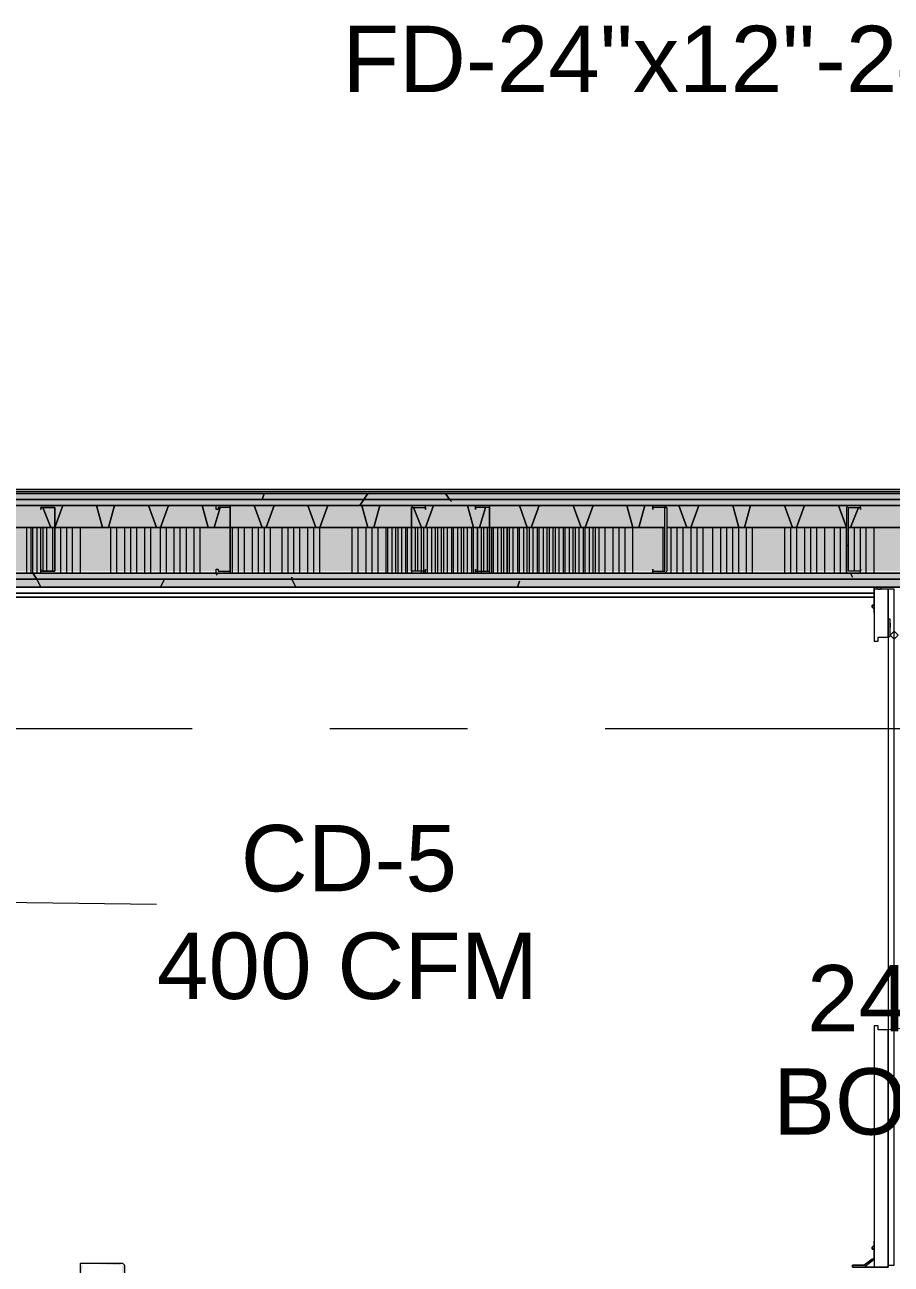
# Model space of a CAD drawing. Header units: metres. Extents: x 29 to 268, y -7 to 151.
# Drawn here: x 70.209 to 72.201, y 32.778 to 35.627 of the extents above; entities that cross this region are included whole.
import ezdxf

# ---------------------------------------------------------------- set-up
doc = ezdxf.new("R2010")
doc.units = ezdxf.units.M
doc.layers.add('HVAC - Ductos', color=5, linetype='Continuous', lineweight=50)
doc.layers.add('PDF2_Geometry', color=7, linetype='Continuous', true_color=0xaaaaaa)
doc.layers.add('PDF2_Solid Fills', color=7, linetype='Continuous', true_color=0xffffff)
doc.layers.add('PDF2_Text', color=7, linetype='Continuous')
doc.styles.add('PDF Helvetica', font='')
doc.styles.get('PDF Helvetica').set_extended_font_data('Helvetica')

msp = doc.modelspace()

# ---------------------------------------------------------------- hatches: boundary and pattern name
at = {"layer": 'PDF2_Solid Fills', "lineweight": 0, "transparency": 33554559}
h = msp.add_hatch(color=256, dxfattribs=at)
h.paths.add_polyline_path([(65.5709, 34.5359), (65.5709, 34.5496), (65.4059, 34.5496), (65.4059, 34.5359)])
h.paths.add_polyline_path([(74.5497, 34.5359), (74.5497, 34.5496), (73.7568, 34.5496), (73.7568, 34.5359)])
h.paths.add_polyline_path([(73.0326, 34.5359), (73.0326, 34.5496), (66.0659, 34.5496), (66.0659, 34.5359)])
h = msp.add_hatch(color=256, dxfattribs=at)
h.paths.add_polyline_path([(65.5709, 34.5359), (65.5709, 34.5496), (65.4059, 34.5496), (65.4059, 34.5359)])
h.paths.add_polyline_path([(74.5497, 34.5359), (74.5497, 34.5496), (73.7568, 34.5496), (73.7568, 34.5359)])
h.paths.add_polyline_path([(73.0326, 34.5359), (73.0326, 34.5496), (66.0659, 34.5496), (66.0659, 34.5359)])
h = msp.add_hatch(color=256, dxfattribs=at)
h.paths.add_polyline_path([(65.5709, 34.5221), (65.5709, 34.5359), (65.4059, 34.5359), (65.4059, 34.5221)])
h.paths.add_polyline_path([(73.7568, 34.5359), (73.7568, 34.5221), (74.5681, 34.5221), (74.5681, 34.5359)])
h.paths.add_polyline_path([(66.0659, 34.5359), (66.0659, 34.5221), (73.0326, 34.5221), (73.0326, 34.5359)])
h = msp.add_hatch(color=256, dxfattribs=at)
h.paths.add_polyline_path([(65.5709, 34.5221), (65.5709, 34.5359), (65.4059, 34.5359), (65.4059, 34.5221)])
h.paths.add_polyline_path([(73.7568, 34.5359), (73.7568, 34.5221), (74.5497, 34.5221), (74.5497, 34.5359)])
h.paths.add_polyline_path([(66.0659, 34.5359), (66.0659, 34.5221), (73.0326, 34.5221), (73.0326, 34.5359)])
h = msp.add_hatch(color=256, dxfattribs=at)
h.paths.add_polyline_path([(65.5709, 34.4717), (65.5709, 34.5221), (65.4059, 34.5221), (65.4059, 34.4717)])
h.paths.add_polyline_path([(73.7568, 34.5221), (73.7568, 34.4717), (74.5818, 34.4717), (74.5818, 34.5221)])
h.paths.add_polyline_path([(66.0659, 34.5221), (66.0659, 34.4717), (73.0326, 34.4717), (73.0326, 34.5221)])
h = msp.add_hatch(color=256, dxfattribs=at)
h.paths.add_polyline_path([(65.5709, 34.4717), (65.5709, 34.5221), (65.4059, 34.5221), (65.4059, 34.4717)])
h.paths.add_polyline_path([(73.7568, 34.5221), (73.7568, 34.4717), (74.5497, 34.4717), (74.5497, 34.5221)])
h.paths.add_polyline_path([(66.0659, 34.5221), (66.0659, 34.4717), (73.0326, 34.4717), (73.0326, 34.5221)])
h = msp.add_hatch(color=256, dxfattribs=at)
h.paths.add_polyline_path([(70.6814, 34.5175), (70.6814, 34.5221), (70.6539, 34.5221)])
h.paths.add_polyline_path([(70.6814, 34.3663), (70.6814, 34.3709), (70.6493, 34.3709)])
h = msp.add_hatch(color=256, dxfattribs=at)
h.paths.add_polyline_path([(70.6814, 34.5175), (70.6814, 34.5221), (70.6539, 34.5221)])
h.paths.add_polyline_path([(70.6814, 34.3663), (70.6814, 34.3709), (70.6493, 34.3709)])
h = msp.add_hatch(color=256, dxfattribs=at)
h.paths.add_polyline_path([(71.2451, 34.5221), (71.2772, 34.5175), (71.2772, 34.5221)])
h.paths.add_polyline_path([(71.2772, 34.3709), (71.2451, 34.3709), (71.2772, 34.3663)])
h = msp.add_hatch(color=256, dxfattribs=at)
h.paths.add_polyline_path([(71.2451, 34.5221), (71.2772, 34.5175), (71.2772, 34.5221)])
h.paths.add_polyline_path([(71.2772, 34.3709), (71.2451, 34.3709), (71.2772, 34.3663)])
h = msp.add_hatch(color=256, dxfattribs=at)
h.paths.add_polyline_path([(71.653, 34.5221), (71.6806, 34.5175), (71.6806, 34.5221)])
h.paths.add_polyline_path([(71.6806, 34.3709), (71.653, 34.3709), (71.6806, 34.3663)])
h = msp.add_hatch(color=256, dxfattribs=at)
h.paths.add_polyline_path([(71.653, 34.5221), (71.6806, 34.5175), (71.6806, 34.5221)])
h.paths.add_polyline_path([(71.6806, 34.3709), (71.653, 34.3709), (71.6806, 34.3663)])
h = msp.add_hatch(color=256, dxfattribs=at)
h.paths.add_polyline_path([(65.5709, 34.3663), (65.5709, 34.4717), (65.4059, 34.4717), (65.4059, 34.3663)])
h.paths.add_polyline_path([(74.536, 34.3709), (74.5818, 34.3709), (74.5818, 34.4717), (73.7568, 34.4717), (73.7568, 34.3663)])
h.paths.add_polyline_path([(73.0326, 34.3709), (73.0326, 34.4717), (66.0659, 34.4717), (66.0659, 34.3709), (72.2443, 34.3709), (72.5056, 34.3663), (72.5056, 34.3709)])
h = msp.add_hatch(color=256, dxfattribs=at)
h.paths.add_polyline_path([(65.5709, 34.3663), (65.5709, 34.4717), (65.4059, 34.4717), (65.4059, 34.3663)])
h.paths.add_polyline_path([(74.5497, 34.3709), (74.5497, 34.4717), (73.7568, 34.4717), (73.7568, 34.3663), (74.1327, 34.3709)])
h.paths.add_polyline_path([(73.0326, 34.3709), (73.0326, 34.4717), (66.0659, 34.4717), (66.0659, 34.3709), (72.2443, 34.3709), (72.5056, 34.3663), (72.5056, 34.3709)])
h = msp.add_hatch(color=256, dxfattribs=at)
h.paths.add_polyline_path([(65.5709, 34.3525), (65.5709, 34.3663), (65.4059, 34.3663), (65.4059, 34.3525)])
h.paths.add_polyline_path([(73.7568, 34.3663), (73.7568, 34.3525), (74.5681, 34.3525), (74.5681, 34.3663)])
h.paths.add_polyline_path([(66.0659, 34.3663), (66.0659, 34.3525), (73.0326, 34.3525), (73.0326, 34.3663)])
h = msp.add_hatch(color=256, dxfattribs=at)
h.paths.add_polyline_path([(65.5709, 34.3525), (65.5709, 34.3663), (65.4059, 34.3663), (65.4059, 34.3525)])
h.paths.add_polyline_path([(73.7568, 34.3663), (73.7568, 34.3525), (74.5497, 34.3525), (74.5497, 34.3663)])
h.paths.add_polyline_path([(66.0659, 34.3663), (66.0659, 34.3525), (73.0326, 34.3525), (73.0326, 34.3663)])
h = msp.add_hatch(color=256, dxfattribs=at)
h.paths.add_polyline_path([(65.5709, 34.3388), (65.5709, 34.3525), (65.4059, 34.3525), (65.4059, 34.3388)])
h.paths.add_polyline_path([(74.5497, 34.3342), (74.5497, 34.3525), (73.7568, 34.3525), (73.7568, 34.3342)])
h.paths.add_polyline_path([(73.0326, 34.3342), (73.0326, 34.3525), (66.0659, 34.3525), (66.0659, 34.3342)])
h = msp.add_hatch(color=256, dxfattribs=at)
h.paths.add_polyline_path([(65.5709, 34.3342), (65.5709, 34.3525), (65.4059, 34.3525), (65.4059, 34.3388), (65.4426, 34.3388)])
h.paths.add_polyline_path([(74.5497, 34.3342), (74.5497, 34.3525), (73.7568, 34.3525), (73.7568, 34.3342)])
h.paths.add_polyline_path([(73.0326, 34.3342), (73.0326, 34.3525), (66.0659, 34.3525), (66.0659, 34.3342)])
h = msp.add_hatch(color=256, dxfattribs=at)
h.paths.add_polyline_path([(70.4338, 32.7758), (70.4338, 32.7391), (70.4384, 32.7758)])
h.paths.add_polyline_path([(70.3422, 32.7345), (70.4283, 32.73), (70.4293, 32.73), (70.4293, 32.7345)])
h.paths.add_polyline_path([(70.4293, 32.7758), (70.4293, 32.7804), (70.3422, 32.7804)])
h.paths.add_polyline_path([(70.3422, 32.7758), (70.3376, 32.7758), (70.3376, 32.7391)])

# ---------------------------------------------------------------- linework, layer by layer
at = {"layer": 'HVAC - Ductos', "lineweight": 0}
msp.add_lwpolyline([(70.1543, 33.61), (70.5118, 33.6054)], dxfattribs=at)
at = {"layer": 'PDF2_Geometry', "lineweight": 0}
for points in [[(78.2256, 34.5541), (74.5497, 34.5541), (74.5497, 34.5587), (65.4059, 34.5587), (64.2463, 34.5587)], [(87.3511, 34.5359), (87.3511, 34.5541), (87.3511, 34.5496), (87.3511, 34.5359), (86.6819, 34.5359), (86.6819, 34.5129), (86.6819, 34.5359), (78.8535, 34.5359), (86.6819, 34.5359), (86.6819, 34.5496), (78.2256, 34.5496), (78.2256, 34.5541), (78.8856, 34.5541), (78.8856, 34.5587), (78.2256, 34.5587), (74.5497, 34.5587), (65.4059, 34.5587), (65.4059, 34.5541), (74.5497, 34.5541), (74.5497, 34.5221), (74.5497, 34.5541), (65.4059, 34.5541), (64.2463, 34.5541)], [(75.0951, 34.5359), (75.0951, 34.5496), (74.5818, 34.5496), (74.5681, 34.5496), (74.5497, 34.5496), (73.7568, 34.5496), (73.0326, 34.5496), (66.0659, 34.5496), (66.0659, 34.5359), (65.5709, 34.5359), (65.4059, 34.5359), (63.6642, 34.5359), (63.6642, 34.5221), (63.6642, 34.3342), (63.6642, 33.7429), (63.678, 33.7429), (63.678, 33.9217)], [(74.5497, 32.9041), (74.5497, 34.3204), (74.5497, 34.3342), (73.7568, 34.3342), (73.0326, 34.3342), (66.0659, 34.3342), (65.5709, 34.3342), (65.5709, 34.5541), (66.0659, 34.5541)], [(66.0659, 34.4717), (66.2172, 34.4717), (66.6205, 34.4717), (66.2172, 34.4717), (66.0659, 34.4717), (66.0659, 34.5221), (73.0326, 34.5221), (73.0326, 34.4717), (72.9135, 34.4717), (72.5056, 34.4717), (72.1022, 34.4717), (72.5056, 34.4717), (72.9135, 34.4717), (73.0326, 34.4717), (73.7568, 34.4717), (73.7568, 34.5221), (73.0326, 34.5221), (73.0326, 34.5359), (73.0326, 34.5496), (73.7568, 34.5496), (73.7568, 34.5359), (73.0326, 34.5359)], [(74.5497, 34.5359), (73.7568, 34.5359), (73.0326, 34.5359), (66.0659, 34.5359)], [(65.5709, 34.3663), (65.5709, 34.3525), (66.0659, 34.3525), (73.0326, 34.3525), (73.7568, 34.3525), (74.5497, 34.3525), (74.5497, 34.3342), (73.7568, 34.3342), (73.7568, 34.3525), (73.7568, 34.3663), (73.7568, 34.4717), (73.0326, 34.4717), (73.0326, 34.5221), (66.0659, 34.5221), (65.5709, 34.5221)], [(70.246, 34.5129), (70.246, 34.5129)], [(70.6814, 34.5175), (70.6814, 34.5175)], [(70.6814, 34.5175), (70.6814, 34.5175)], [(71.2451, 34.5129), (71.2451, 34.5129)], [(71.2451, 34.5129), (71.2451, 34.5129)], [(71.2772, 34.5175), (71.2772, 34.5175)], [(71.2772, 34.5175), (71.2772, 34.5175)], [(71.653, 34.5129), (71.653, 34.5129)], [(71.653, 34.5129), (71.653, 34.5129)], [(71.6806, 34.5175), (71.6806, 34.5175)], [(71.6806, 34.5175), (71.6806, 34.5175)], [(72.1022, 34.4717), (72.5056, 34.4717), (72.9135, 34.4717), (73.0326, 34.4717), (73.0326, 34.3663), (66.0659, 34.3663), (65.5709, 34.3663), (65.4059, 34.3663), (63.8338, 34.3663), (63.7834, 34.3663), (63.8338, 34.3663), (63.8338, 34.3525), (63.8338, 34.3342), (63.8338, 33.7429), (63.8338, 27.3674)], [(66.6205, 34.4717), (66.2172, 34.4717), (66.0659, 34.4717), (66.0659, 34.3663), (73.0326, 34.3663), (73.7568, 34.3663), (73.7568, 34.3525), (74.5497, 34.3525), (74.5497, 34.3663), (73.7568, 34.3663), (73.0326, 34.3663), (73.0326, 34.4717)], [(71.6806, 34.4717), (71.2772, 34.4717), (71.0984, 34.4717), (70.6814, 34.4717), (70.278, 34.4717), (69.8701, 34.4717), (69.4668, 34.4717)], [(70.2138, 34.3663), (70.2138, 34.4717)], [(70.223, 34.4717), (70.223, 34.3663)], [(70.2276, 34.3663), (70.2276, 34.4717)], [(70.2368, 34.4717), (70.2368, 34.3663)], [(70.246, 34.3663), (70.246, 34.4717)], [(70.2506, 34.4717), (70.2506, 34.3709)], [(70.2597, 34.3709), (70.2597, 34.4717)], [(70.2734, 34.3709), (70.2734, 34.4717)], [(70.2918, 34.3663), (70.2918, 34.4717)], [(70.3056, 34.3663), (70.3056, 34.4717)], [(70.3193, 34.3663), (70.3193, 34.4717)], [(70.3376, 34.3663), (70.3376, 34.4717)], [(70.4064, 34.4717), (70.4064, 34.3663)], [(70.4201, 34.4717), (70.4201, 34.3663)], [(70.4384, 34.4717), (70.4384, 34.3663)], [(70.4522, 34.4717), (70.4522, 34.3663)], [(70.466, 34.4717), (70.466, 34.3663)], [(70.4843, 34.4717), (70.4843, 34.3663)], [(70.498, 34.4717), (70.498, 34.3663)], [(70.521, 34.3663), (70.521, 34.4717)], [(70.5347, 34.3663), (70.5347, 34.4717)], [(70.553, 34.3663), (70.553, 34.4717)], [(70.5668, 34.3663), (70.5668, 34.4717)], [(70.5806, 34.3663), (70.5806, 34.4717)], [(70.5989, 34.3663), (70.5989, 34.4717)], [(70.6126, 34.3663), (70.6126, 34.4717)], [(70.686, 34.4717), (70.686, 34.3663)], [(70.6997, 34.4717), (70.6997, 34.3663)], [(70.7134, 34.4717), (70.7134, 34.3663)], [(70.7318, 34.4717), (70.7318, 34.3663)], [(70.7456, 34.4717), (70.7456, 34.3663)], [(70.7593, 34.4717), (70.7593, 34.3663)], [(70.773, 34.4717), (70.773, 34.3663)], [(70.8006, 34.3663), (70.8006, 34.4717)], [(70.8143, 34.3663), (70.8143, 34.4717)], [(70.828, 34.3663), (70.828, 34.4717)], [(70.8418, 34.3663), (70.8418, 34.4717)], [(70.8601, 34.3663), (70.8601, 34.4717)], [(70.8739, 34.3663), (70.8739, 34.4717)], [(70.8876, 34.3663), (70.8876, 34.4717)], [(70.961, 34.4717), (70.961, 34.3663)], [(70.9747, 34.4717), (70.9747, 34.3663)], [(70.993, 34.4717), (70.993, 34.3663)], [(71.0068, 34.4717), (71.0068, 34.3663)], [(71.0206, 34.4717), (71.0206, 34.3663)], [(71.0389, 34.4717), (71.0389, 34.3663)], [(71.0434, 34.3663), (71.0434, 34.4717)], [(71.0526, 34.4717), (71.0526, 34.3663)], [(71.0618, 34.3663), (71.0618, 34.4717)], [(71.0664, 34.4717), (71.0664, 34.3663)], [(71.0756, 34.3663), (71.0756, 34.4717)], [(71.0847, 34.4717), (71.0847, 34.3663)], [(71.0893, 34.3663), (71.0893, 34.4717)], [(71.0984, 34.4717), (71.0984, 34.3663)], [(71.1076, 34.3709), (71.1076, 34.4717)], [(71.1122, 34.4717), (71.1122, 34.3709)], [(71.1214, 34.3663), (71.1214, 34.4717)], [(71.126, 34.4717), (71.126, 34.3663)], [(71.1351, 34.3663), (71.1351, 34.4717)], [(71.1443, 34.4717), (71.1443, 34.3663)], [(71.1534, 34.3663), (71.1534, 34.4717)], [(71.158, 34.4717), (71.158, 34.3663)], [(71.1672, 34.3663), (71.1672, 34.4717)], [(71.1718, 34.4717), (71.1718, 34.3663)], [(71.181, 34.3663), (71.181, 34.4717)], [(71.1902, 34.4717), (71.1902, 34.3663)], [(71.1947, 34.3663), (71.1947, 34.4717)], [(71.2039, 34.4717), (71.2039, 34.3663)], [(71.213, 34.3663), (71.213, 34.4717)], [(71.2176, 34.4717), (71.2176, 34.3663)], [(71.2268, 34.3663), (71.2268, 34.4717)], [(71.236, 34.4717), (71.236, 34.3663)], [(71.2405, 34.3663), (71.2405, 34.4717)], [(71.2589, 34.3663), (71.2589, 34.4717)], [(71.2634, 34.4717), (71.2634, 34.3709)], [(71.2726, 34.3709), (71.2726, 34.4717)], [(71.2818, 34.4717), (71.2818, 34.3663)], [(71.2864, 34.3663), (71.2864, 34.4717)], [(71.2956, 34.4717), (71.2956, 34.3663)], [(71.3047, 34.3663), (71.3047, 34.4717)], [(71.3093, 34.4717), (71.3093, 34.3663)], [(71.323, 34.4717), (71.323, 34.3663)], [(71.3322, 34.3663), (71.3322, 34.4717)], [(71.3414, 34.4717), (71.3414, 34.3663)], [(71.346, 34.3663), (71.346, 34.4717)], [(71.3552, 34.4717), (71.3552, 34.3663)], [(71.3643, 34.3663), (71.3643, 34.4717)], [(71.3689, 34.4717), (71.3689, 34.3663)], [(71.378, 34.3663), (71.378, 34.4717)], [(71.3872, 34.4717), (71.3872, 34.3663)], [(71.3918, 34.3663), (71.3918, 34.4717)], [(71.401, 34.4717), (71.401, 34.3663)], [(71.4101, 34.3663), (71.4101, 34.4717)], [(71.4147, 34.4717), (71.4147, 34.3663)], [(71.4239, 34.3663), (71.4239, 34.4717)], [(71.4284, 34.4717), (71.4284, 34.3663)], [(71.4376, 34.3663), (71.4376, 34.4717)], [(71.4468, 34.4717), (71.4468, 34.3663)], [(71.4514, 34.3663), (71.4514, 34.4717)], [(71.4606, 34.4717), (71.4606, 34.3663)], [(71.4697, 34.3663), (71.4697, 34.4717)], [(71.4743, 34.4717), (71.4743, 34.3663)], [(71.4834, 34.3663), (71.4834, 34.4717)], [(71.4926, 34.4717), (71.4926, 34.3663)], [(71.4972, 34.3663), (71.4972, 34.4717)], [(71.5064, 34.4717), (71.5064, 34.3663)], [(71.5155, 34.3663), (71.5155, 34.4717)], [(71.5201, 34.4717), (71.5201, 34.3663)], [(71.5293, 34.3663), (71.5293, 34.4717)], [(71.543, 34.3663), (71.543, 34.4717)], [(71.5614, 34.3663), (71.5614, 34.4717)], [(71.5752, 34.3663), (71.5752, 34.4717)], [(71.5889, 34.3663), (71.5889, 34.4717)], [(71.6072, 34.3663), (71.6072, 34.4717)], [(71.676, 34.4717), (71.676, 34.3709)], [(72.0976, 34.3663), (72.0976, 34.4717), (71.6851, 34.4717), (72.0976, 34.4717), (71.6851, 34.4717)], [(71.6943, 34.4717), (71.6943, 34.3663)], [(71.708, 34.4717), (71.708, 34.3663)], [(71.7218, 34.4717), (71.7218, 34.3663)], [(71.7402, 34.4717), (71.7402, 34.3663)], [(71.7539, 34.4717), (71.7539, 34.3663)], [(71.7676, 34.4717), (71.7676, 34.3663)], [(71.7905, 34.3663), (71.7905, 34.4717)], [(71.8089, 34.3663), (71.8089, 34.4717)], [(71.8226, 34.3663), (71.8226, 34.4717)], [(71.8364, 34.3663), (71.8364, 34.4717)], [(71.8502, 34.3663), (71.8502, 34.4717)], [(71.8685, 34.3663), (71.8685, 34.4717)], [(71.8822, 34.3663), (71.8822, 34.4717)], [(71.9556, 34.4717), (71.9556, 34.3663)], [(71.9693, 34.4717), (71.9693, 34.3663)], [(71.983, 34.4717), (71.983, 34.3663)], [(72.0014, 34.4717), (72.0014, 34.3663)], [(72.0152, 34.4717), (72.0152, 34.3663)], [(72.0289, 34.4717), (72.0289, 34.3663)], [(72.0472, 34.4717), (72.0472, 34.3663)], [(72.0701, 34.3663), (72.0701, 34.4717)], [(72.0839, 34.3663), (72.0839, 34.4717)], [(72.116, 34.3709), (72.116, 34.4717)], [(72.1298, 34.3709), (72.1298, 34.4717)], [(72.1435, 34.3663), (72.1435, 34.4717)], [(72.1618, 34.3663), (72.1618, 34.4717)], [(70.246, 34.3754), (70.246, 34.3754)], [(70.6814, 34.3709), (70.6814, 34.3709)], [(70.6814, 34.3709), (70.6814, 34.3709)], [(71.2451, 34.3754), (71.2451, 34.3754)], [(71.2451, 34.3754), (71.2451, 34.3754)], [(71.2772, 34.3709), (71.2772, 34.3709)], [(71.2772, 34.3709), (71.2772, 34.3709)], [(71.653, 34.3754), (71.653, 34.3754)], [(71.653, 34.3754), (71.653, 34.3754)], [(71.6806, 34.3709), (71.6806, 34.3709)], [(71.6806, 34.3709), (71.6806, 34.3709)], [(73.0326, 34.3342), (66.0659, 34.3342), (73.0326, 34.3342)], [(72.1618, 34.3342), (72.1618, 34.2745)], [(72.1618, 34.3296), (72.1618, 34.3342), (72.1664, 34.3342), (72.203, 34.3342), (72.2214, 34.3342)], [(72.171, 34.3296), (72.1756, 34.3296), (72.171, 34.3296)], [(72.171, 34.3296), (72.1756, 34.3296), (72.171, 34.3296)], [(72.1618, 34.3204), (65.9972, 34.3204)], [(72.1618, 34.3204), (65.9972, 34.3204)], [(72.1618, 34.3204), (65.9972, 34.3204)], [(72.1618, 34.3204), (65.9972, 34.3204)], [(72.1618, 34.3204), (66.0018, 34.3204)], [(72.1618, 34.3204), (66.0018, 34.3204)], [(72.1618, 34.3204), (66.0018, 34.3204)], [(72.1618, 34.3204), (66.0018, 34.3204)], [(66.0018, 34.3204), (72.1618, 34.3204)], [(66.0018, 34.3204), (72.1618, 34.3204)], [(72.1939, 34.3158), (72.1939, 34.2745)], [(72.1572, 34.2929), (72.1572, 34.2883), (72.1572, 34.2929)], [(72.1572, 34.2929), (72.1572, 34.2883), (72.1572, 34.2929)], [(72.1985, 34.2241), (72.1985, 34.2287), (72.1985, 34.2333), (72.1985, 34.2608), (72.1939, 34.2608)], [(72.1985, 34.2517), (72.1985, 34.2471), (72.1985, 34.2425)], [(72.1985, 34.2196), (72.1939, 34.2241), (72.1939, 34.2333)], [(72.1939, 33.3167), (72.1847, 33.3167), (72.3589, 33.335), (72.5285, 33.3808), (72.6843, 33.4633), (72.8264, 33.5733), (72.941, 33.7063), (73.0326, 33.8575), (73.0922, 34.0225), (73.1198, 34.1967)], [(70.5943, 34.0087), (69.3201, 34.0087)], [(71.2268, 34.0087), (70.9106, 34.0087)], [(72.8126, 34.0087), (71.543, 34.0087)], [(72.1618, 33.3258), (72.1618, 33.3213)], [(72.1893, 32.7712), (72.1526, 32.7712), (72.1114, 32.7712), (72.1939, 32.7712), (72.1939, 32.7758), (72.1939, 32.7712), (72.1114, 32.7712), (72.1114, 32.7758), (72.1343, 32.7758), (72.1389, 32.7758), (72.1572, 32.7896), (72.1618, 32.7896), (72.1618, 32.8308)], [(72.1389, 32.7712), (72.1618, 32.7896)], [(72.1572, 32.8171), (72.1572, 32.8125), (72.1572, 32.8171)], [(72.1572, 32.8171), (72.1572, 32.8125), (72.1572, 32.8171)]]:
    msp.add_lwpolyline(points, dxfattribs=at)
for points in [[(66.0659, 34.3342), (73.0326, 34.3342), (73.0326, 34.5541), (66.0659, 34.5541)], [(73.0326, 34.5541), (66.0659, 34.5541), (66.0659, 34.5496), (73.0326, 34.5496)], [(73.0326, 34.5359), (73.0326, 34.5496), (66.0659, 34.5496), (66.0659, 34.5359)], [(73.0326, 34.5221), (73.0326, 34.5359), (66.0659, 34.5359), (66.0659, 34.5221)], [(70.246, 34.5129), (70.246, 34.5175)], [(70.2734, 34.5175), (70.278, 34.5175), (70.278, 34.3709), (70.2734, 34.3709), (70.246, 34.3709), (70.246, 34.3754), (70.246, 34.3709), (70.2734, 34.3709), (70.278, 34.3709), (70.278, 34.5175), (70.2734, 34.5175), (70.246, 34.5175)], [(70.6814, 34.5221), (70.6814, 34.5175), (70.6814, 34.3709), (70.6814, 34.3663), (70.6493, 34.3663), (70.6493, 34.3754), (70.6539, 34.3754), (70.6539, 34.3709), (70.6814, 34.3709), (70.6814, 34.5175), (70.6539, 34.5175), (70.6539, 34.5129), (70.6493, 34.5129), (70.6493, 34.5221)], [(70.6814, 34.5221), (70.6814, 34.5175), (70.6814, 34.3709), (70.6814, 34.3663), (70.6493, 34.3663), (70.6493, 34.3754), (70.6539, 34.3754), (70.6539, 34.3709), (70.6814, 34.3709), (70.6814, 34.5175), (70.6539, 34.5175), (70.6539, 34.5129), (70.6493, 34.5129), (70.6493, 34.5221)], [(71.1306, 34.5221), (71.103, 34.5221), (71.0984, 34.5175), (71.0984, 34.3709), (71.0984, 34.3663), (71.103, 34.3663), (71.1306, 34.3663), (71.1306, 34.3754), (71.1306, 34.3709), (71.103, 34.3709), (71.0984, 34.3709), (71.0984, 34.5175), (71.103, 34.5175), (71.1306, 34.5175), (71.1306, 34.5129)], [(71.1306, 34.5221), (71.103, 34.5221), (71.0984, 34.5175), (71.0984, 34.3709), (71.0984, 34.3663), (71.103, 34.3663), (71.1306, 34.3663), (71.1306, 34.3754), (71.1306, 34.3709), (71.103, 34.3709), (71.0984, 34.3709), (71.0984, 34.5175), (71.103, 34.5175), (71.1306, 34.5175), (71.1306, 34.5129)], [(71.2772, 34.5221), (71.2772, 34.5175), (71.2772, 34.3709), (71.2772, 34.3663), (71.2451, 34.3663), (71.2451, 34.3754), (71.2451, 34.3709), (71.2772, 34.3709), (71.2772, 34.5175), (71.2451, 34.5175), (71.2451, 34.5129), (71.2451, 34.5221)], [(71.2772, 34.5221), (71.2772, 34.5175), (71.2772, 34.3709), (71.2772, 34.3663), (71.2451, 34.3663), (71.2451, 34.3754), (71.2451, 34.3709), (71.2772, 34.3709), (71.2772, 34.5175), (71.2451, 34.5175), (71.2451, 34.5129), (71.2451, 34.5221)], [(71.6806, 34.5221), (71.6806, 34.5175), (71.6851, 34.5175), (71.6851, 34.3709), (71.6806, 34.3663), (71.653, 34.3663), (71.653, 34.3754), (71.653, 34.3709), (71.6806, 34.3709), (71.6806, 34.5175), (71.653, 34.5175), (71.653, 34.5129), (71.653, 34.5221)], [(71.6806, 34.5221), (71.6806, 34.5175), (71.6851, 34.5175), (71.6851, 34.3709), (71.6806, 34.3663), (71.653, 34.3663), (71.653, 34.3754), (71.653, 34.3709), (71.6806, 34.3709), (71.6806, 34.5175), (71.653, 34.5175), (71.653, 34.5129), (71.653, 34.5221)], [(72.1298, 34.5221), (72.1022, 34.5221), (72.0976, 34.5175), (72.0976, 34.3709), (72.0976, 34.3663), (72.1022, 34.3663), (72.1298, 34.3663), (72.1298, 34.3754), (72.1298, 34.3709), (72.1022, 34.3709), (72.1022, 34.5175), (72.1298, 34.5175), (72.1298, 34.5129)], [(72.1298, 34.5221), (72.1022, 34.5221), (72.0976, 34.5175), (72.0976, 34.3709), (72.0976, 34.3663), (72.1022, 34.3663), (72.1298, 34.3663), (72.1298, 34.3754), (72.1298, 34.3709), (72.1022, 34.3709), (72.1022, 34.5175), (72.1298, 34.5175), (72.1298, 34.5129)], [(71.6806, 34.4717), (71.2772, 34.4717), (71.0984, 34.4717), (70.6814, 34.4717), (70.278, 34.4717), (69.8701, 34.4717), (69.4668, 34.4717), (69.8701, 34.4717), (70.278, 34.4717), (70.6814, 34.4717), (71.0984, 34.4717), (71.2772, 34.4717)], [(71.2497, 34.3663), (71.2497, 34.4717)], [(71.3184, 34.4717), (71.3184, 34.3663)], [(73.0326, 34.3525), (73.0326, 34.3663), (66.0659, 34.3663), (66.0659, 34.3525)], [(65.9926, 34.3342), (72.1618, 34.3342)], [(73.0326, 34.3342), (73.0326, 34.3525), (66.0659, 34.3525), (66.0659, 34.3342)], [(72.2443, 34.3342), (72.1618, 34.3342), (72.1618, 34.2745), (72.1618, 34.3296), (72.1618, 34.3342), (72.1664, 34.3342), (72.203, 34.3342)], [(72.1618, 34.2104), (72.171, 34.2104), (72.171, 34.2196), (72.1939, 34.2196), (72.1939, 34.3296), (72.1618, 34.3296)], [(72.1664, 34.3342), (72.171, 34.3296)], [(72.1802, 34.3342), (72.1756, 34.3342), (72.171, 34.3342), (72.1664, 34.3342), (72.171, 34.3342), (72.1756, 34.3342)], [(72.1802, 34.3342), (72.1756, 34.3342), (72.171, 34.3342), (72.1664, 34.3342), (72.171, 34.3342), (72.1756, 34.3342)], [(72.1756, 34.3296), (72.1802, 34.3342)], [(72.2076, 32.7758), (72.2076, 34.3296), (72.1939, 34.3296), (72.1939, 32.7758)], [(65.9972, 34.3204), (72.1618, 34.3204)], [(65.9972, 34.3113), (72.1618, 34.3113)], [(72.1618, 34.3204), (66.0018, 34.3204)], [(72.1618, 34.2929), (72.1572, 34.2929)], [(72.1572, 34.2883), (72.1618, 34.2837)], [(72.1618, 34.2837), (72.1618, 34.2883), (72.1618, 34.2929), (72.1618, 34.2883)], [(72.1618, 34.2837), (72.1618, 34.2883), (72.1618, 34.2929), (72.1618, 34.2883)], [(72.2076, 34.2333), (72.2168, 34.2241), (72.2076, 34.215), (72.1985, 34.2241)], [(72.1618, 33.3258), (72.1618, 32.7712), (72.1847, 32.7712), (72.1939, 32.7712), (72.1939, 33.3167), (72.171, 33.3167), (72.171, 33.3258)], [(72.1389, 32.7712), (72.1618, 32.7896), (72.1618, 32.8308), (72.1618, 32.7896), (72.1572, 32.7896), (72.1389, 32.7758), (72.1343, 32.7758), (72.1114, 32.7758), (72.1114, 32.7712), (72.1343, 32.7712)], [(72.1618, 32.8217), (72.1572, 32.8171)], [(72.1618, 32.8125), (72.1618, 32.8171), (72.1618, 32.8217), (72.1618, 32.8171)], [(72.1618, 32.8125), (72.1618, 32.8171), (72.1618, 32.8217), (72.1618, 32.8171)], [(72.1572, 32.8125), (72.1618, 32.8125)], [(70.3376, 32.7758), (70.3376, 32.7804), (70.3422, 32.7804), (70.4293, 32.7804), (70.4338, 32.7804), (70.4384, 32.7758), (70.4384, 32.7391), (70.4338, 32.7345), (70.4293, 32.7299), (70.3422, 32.7299), (70.3376, 32.7345), (70.3376, 32.7391)]]:
    msp.add_lwpolyline(points, close=True, dxfattribs=at)
at = {"layer": 'PDF2_Geometry', "color": 254, "lineweight": 0, "true_color": 0xeaeaea}
for points in [[(70.7547, 34.5359), (70.7593, 34.5496)], [(70.9793, 34.5221), (70.9884, 34.5359), (70.9976, 34.5496), (70.9884, 34.5359)], [(71.1856, 34.5359), (71.1902, 34.5313), (71.1856, 34.5359), (71.1764, 34.5496)], [(70.2276, 34.3663), (70.2368, 34.3525), (70.246, 34.3342), (70.2368, 34.3525)], [(70.6493, 34.3617), (70.6539, 34.3663)], [(70.8234, 34.3571), (70.8234, 34.3525), (70.8326, 34.3342), (70.8234, 34.3525)], [(72.1068, 34.3663), (72.1114, 34.3571)], [(70.521, 34.3342), (70.5301, 34.3525)], [(71.3414, 34.3342), (71.346, 34.3479)]]:
    msp.add_lwpolyline(points, close=True, dxfattribs=at)
at = {"layer": 'PDF2_Geometry', "color": 254, "lineweight": 0, "true_color": 0xdddddd}
for points in [[(70.2506, 34.5175), (70.2688, 34.4717)], [(70.2964, 34.5221), (70.278, 34.4717)], [(70.3743, 34.5221), (70.388, 34.4717)], [(70.4155, 34.5221), (70.4018, 34.4717)], [(70.4934, 34.5221), (70.5118, 34.4717)], [(70.5393, 34.5221), (70.521, 34.4717)], [(70.6172, 34.5221), (70.631, 34.4717)], [(70.6584, 34.5175), (70.6447, 34.4717)], [(70.7364, 34.5221), (70.7547, 34.4717)], [(70.7822, 34.5221), (70.7638, 34.4717)], [(70.8601, 34.5221), (70.8784, 34.4717)], [(70.906, 34.5221), (70.8876, 34.4717)], [(70.9839, 34.5221), (70.9976, 34.4717)], [(71.0252, 34.5221), (71.0114, 34.4717)], [(71.103, 34.5175), (71.1214, 34.4717)], [(71.1489, 34.5221), (71.1306, 34.4717)], [(71.2268, 34.5221), (71.2405, 34.4717)], [(71.268, 34.5175), (71.2543, 34.4717)], [(71.346, 34.5221), (71.3643, 34.4717)], [(71.3918, 34.5221), (71.3734, 34.4717)], [(71.4697, 34.5221), (71.488, 34.4717)], [(71.5155, 34.5221), (71.4972, 34.4717)], [(71.5934, 34.5221), (71.6072, 34.4717)], [(71.6347, 34.5221), (71.621, 34.4717)], [(71.7126, 34.5221), (71.731, 34.4717)], [(71.7585, 34.5221), (71.7402, 34.4717)], [(71.8364, 34.5221), (71.8502, 34.4717)], [(71.8776, 34.5221), (71.8639, 34.4717)], [(71.9556, 34.5221), (71.9739, 34.4717)], [(72.0014, 34.5221), (71.983, 34.4717)], [(72.0793, 34.5221), (72.0976, 34.4717)], [(72.1252, 34.5175), (72.1068, 34.4717)]]:
    msp.add_lwpolyline(points, close=True, dxfattribs=at)
at = {"layer": 'PDF2_Geometry', "color": 254, "lineweight": 0, "true_color": 0xd2d2d2}
for points in [[(70.6814, 34.5221), (70.6814, 34.5221)], [(70.6814, 34.5221), (70.6814, 34.5221)], [(70.6814, 34.5175), (70.6814, 34.5175)], [(70.6814, 34.5175), (70.6814, 34.5175)], [(71.0984, 34.435), (71.0984, 34.435)], [(71.0984, 34.435), (71.0984, 34.435)]]:
    msp.add_lwpolyline(points, dxfattribs=at)
for points in [[(71.6851, 34.5175), (71.6806, 34.5175)], [(72.1022, 34.4304), (72.0976, 34.4304)]]:
    msp.add_lwpolyline(points, close=True, dxfattribs=at)
at = {"layer": 'PDF2_Geometry', "color": 254, "lineweight": 0, "true_color": 0xeaeaea}
for points in [[(72.061, 34.3663), (72.061, 34.3663)], [(72.061, 34.3663), (72.061, 34.3663)], [(70.5301, 34.3525), (70.5301, 34.3525)], [(70.5301, 34.3525), (70.5301, 34.3525)]]:
    msp.add_lwpolyline(points, dxfattribs=at)

# ---------------------------------------------------------------- texts
at = {"layer": 'PDF2_Text', "lineweight": 0, "attachment_point": 4, "style": 'PDF Helvetica'}
for s, insert, char_height in [('FD-24"x12"-24"x12"', (70.9394, 35.5484), 0.152471), ('CD-5', (70.7057, 33.7104), 0.15247), ('400 CFM', (70.5132, 33.4629), 0.15247), ('24"x12"', (72.0074, 33.3895), 0.15247), ('BOD3.65', (71.9295, 33.1512), 0.15247)]:
    msp.add_mtext(s, dxfattribs=dict(at, insert=insert, char_height=char_height))

doc.saveas('drawing.dxf')
